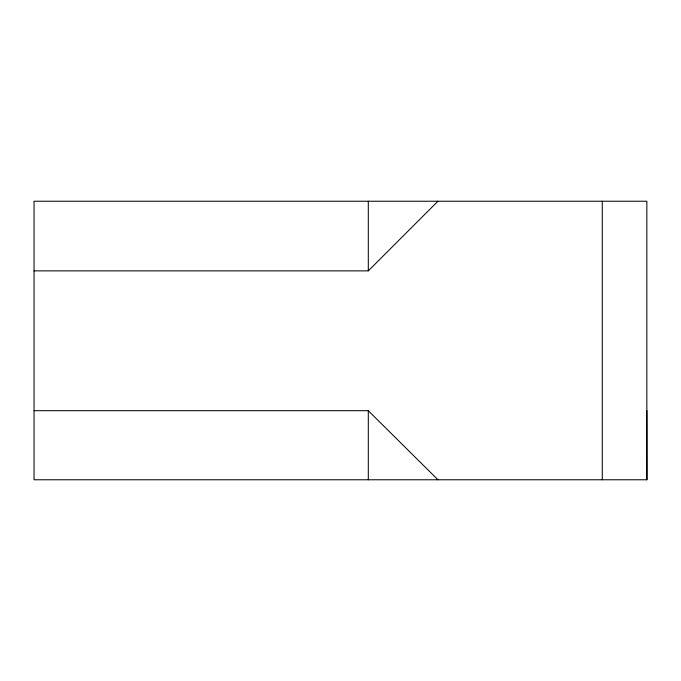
<?xml version="1.0" encoding="UTF-8"?>
<svg xmlns="http://www.w3.org/2000/svg" width="681" height="681" viewBox="0 0 681 681"><rect width="100%" height="100%" fill="white"/><g stroke="black" fill="none" stroke-linecap="round" stroke-linejoin="round"><path stroke-width="1.02" d="M34.05 270.868L368.302 270.868L437.934 201.227M34.05 410.694L368.302 410.694L437.934 479.773M646.848 410.694L646.95 479.773L34.05 479.773L34.05 201.227L646.848 201.227L646.848 479.773M602.276 201.227L602.276 479.773M368.302 201.227L368.302 270.868M368.302 410.694L368.302 479.773"/></g></svg>
